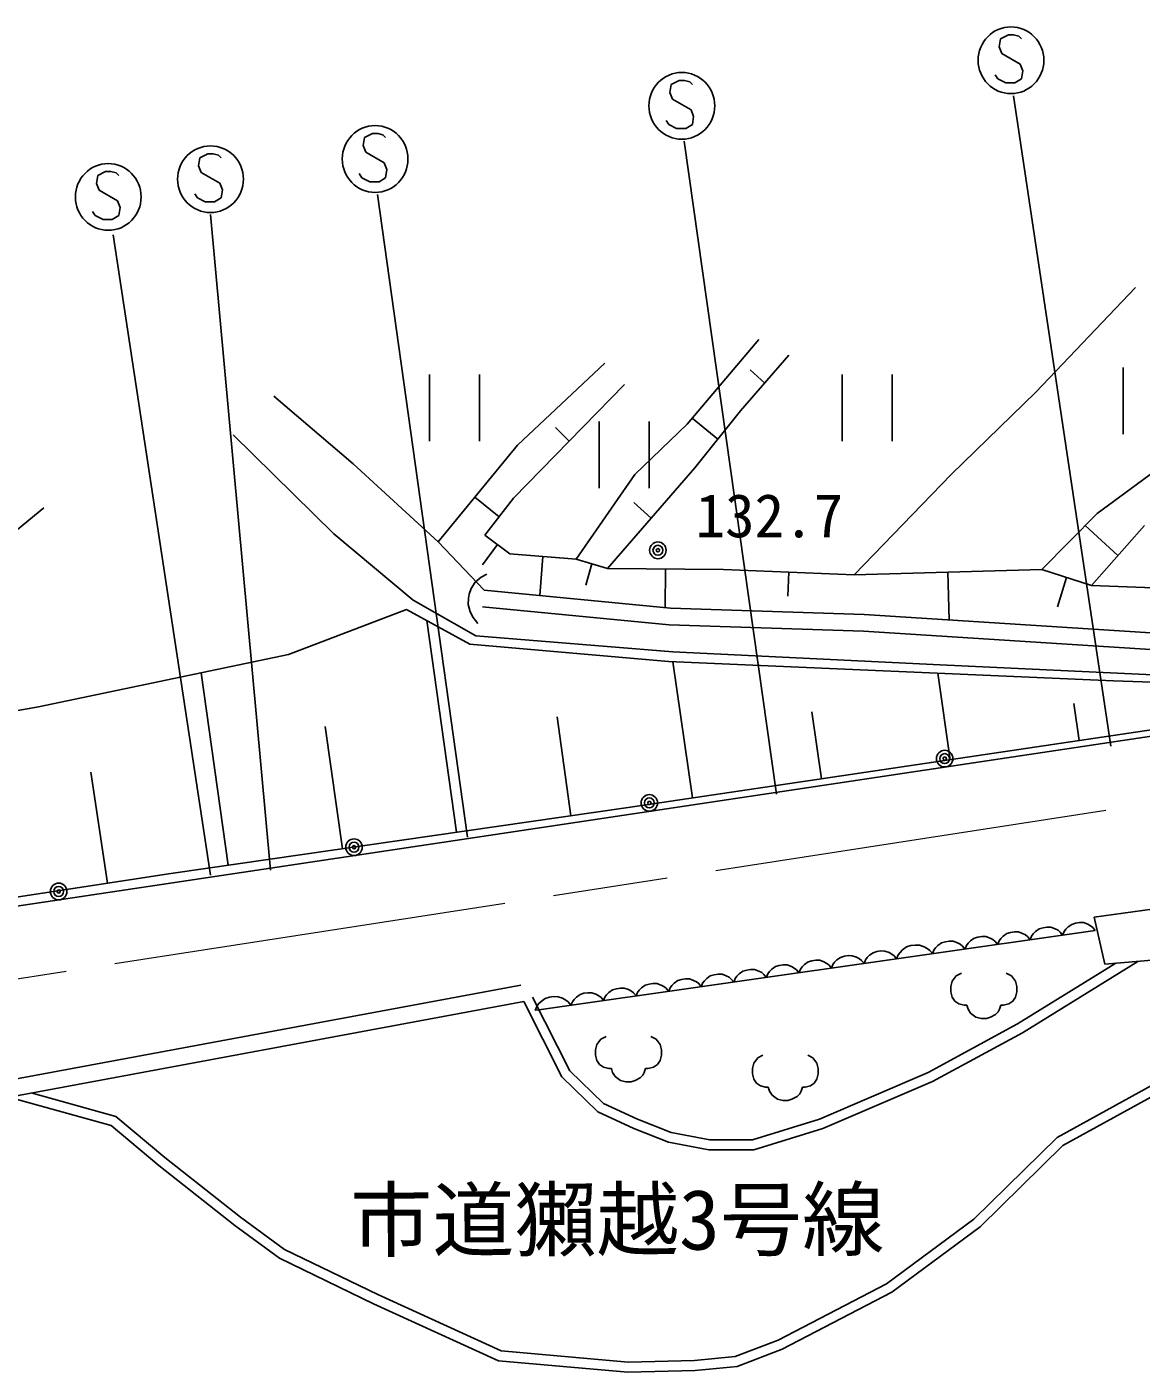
# Model space of a CAD drawing. Units: millimetres, scale not verified. Extents: x 40000 to 680000, y 20000 to 380000.
# Drawn here: x 94911 to 128804, y 275543 to 316452 of the extents above; entities that cross this region are included whole.
import ezdxf
from ezdxf.enums import TextEntityAlignment as Align

# ---------------------------------------------------------------- set-up
doc = ezdxf.new("R2010")
doc.units = ezdxf.units.MM
doc.header["$LTSCALE"] = 1000
doc.linetypes.add('CHAIN', pattern=[18.5, 12, -1.5, 3.5, -1.5])
for name, color, linetype, lineweight in [('M-BGD', 7, 'Continuous', 25), ('M-BGD-EXST', 7, 'Continuous', 25), ('M-BMK', 2, 'CHAIN', 13)]:
    doc.layers.add(name, color=color, linetype=linetype, lineweight=lineweight)
doc.layers.add('M-BGD-HTXT', color=7, linetype='Continuous')
doc.styles.add('ＭＳ ゴシック', font='')
doc.styles.get('ＭＳ ゴシック').set_extended_font_data('MS Gothic')

msp = doc.modelspace()

# ---------------------------------------------------------------- linework, layer by layer
at = {"layer": 'M-BGD'}
for p, q in [((125606, 305346), (128630, 308526)), ((114994, 304373), (117175, 306949)), ((118088, 306466), (116620, 304776)), ((109836, 303729), (112494, 306225)), ((117354, 305621), (116909, 306019)), ((128254, 306093), (128254, 304063)), ((107160, 305882), (107160, 303852)), ((108681, 303852), (108681, 305882)), ((119712, 305882), (119712, 303852)), ((121233, 303852), (121233, 305882)), ((102418, 305218), (104838, 303166)), ((113089, 305581), (109717, 302119)), ((123026, 302840), (125606, 305346)), ((116620, 304776), (115232, 303045)), ((112317, 304455), (112317, 302425)), ((113407, 302844), (114994, 304373)), ((113837, 302425), (113837, 304455)), ((115926, 303910), (115147, 304554)), ((101189, 304051), (104243, 301032)), ((111403, 303850), (110986, 304268)), ((107417, 300791), (109836, 303729)), ((127464, 301658), (130072, 303572)), ((104838, 303166), (107417, 300791)), ((111622, 300268), (113407, 302844)), ((115232, 303045), (112574, 299986)), ((120071, 299785), (123026, 302840)), ((109281, 301556), (108536, 302150)), ((109717, 302119), (108845, 300992)), ((113903, 301515), (113378, 301985)), ((95425, 301825), (92115, 299118)), ((125784, 299946), (127464, 301658)), ((128099, 300378), (127100, 301286)), ((128907, 301292), (127291, 299463)), ((104243, 301032), (106663, 299020)), ((108819, 299320), (107417, 300791)), ((109222, 300710), (108773, 300093)), ((108845, 300992), (109598, 300429)), ((109598, 300429), (111622, 300268)), ((110610, 300348), (110518, 299156)), ((111622, 300268), (112574, 299986)), ((112098, 300127), (111909, 299471)), ((112574, 299986), (116104, 299946)), ((114339, 299966), (114326, 298789)), ((116104, 299946), (120071, 299785)), ((118088, 299865), (118059, 299141)), ((120071, 299785), (125784, 299946)), ((122927, 299865), (122967, 298417)), ((125784, 299946), (127291, 299463)), ((108424, 299371), (108551, 299564)), ((108551, 299564), (108731, 299717)), ((108731, 299717), (108900, 299809)), ((126537, 299704), (126260, 298813)), ((127291, 299463), (130663, 299342)), ((108339, 298891), (108341, 299077)), ((108341, 299077), (108363, 299196)), ((108363, 299196), (108424, 299371)), ((108819, 299320), (114484, 298774)), ((114484, 298774), (108819, 299320)), ((102864, 297363), (106458, 298737)), ((106458, 298737), (108385, 297680)), ((106663, 299020), (108567, 297933)), ((108390, 298665), (108339, 298891)), ((108481, 298494), (108390, 298665)), ((108771, 298814), (114452, 298267)), ((114484, 298774), (120379, 298581)), ((120379, 298581), (114484, 298774)), ((107984, 291960), (107081, 298395)), ((108631, 298311), (108481, 298494)), ((114452, 298267), (120355, 298074)), ((120379, 298581), (133579, 297744)), ((133579, 297744), (120379, 298581)), ((108567, 297933), (114557, 297450)), ((120355, 298074), (133557, 297237)), ((108385, 297680), (114427, 297152)), ((114557, 297450), (122689, 297048)), ((95260, 295778), (102864, 297363)), ((114427, 297152), (127968, 296570)), ((115158, 293003), (114562, 297146)), ((122689, 297048), (129592, 296726)), ((101031, 290956), (100210, 296810)), ((122998, 294166), (122619, 296800)), ((136718, 296200), (113199, 292713)), ((127968, 296570), (135312, 296306)), ((87031, 294298), (95260, 295778)), ((126918, 294747), (126756, 295875)), ((111460, 292462), (111039, 295468)), ((119078, 293585), (118786, 295618)), ((131851, 295294), (68963, 285869)), ((104507, 291458), (103985, 295178)), ((97360, 290409), (96857, 293788)), ((113199, 292713), (99292, 290705)), ((127381, 289383), (149825, 292438)), ((99292, 290705), (79970, 287745)), ((150281, 289846), (127701, 287948)), ((127701, 287948), (127381, 289383)), ((127409, 288975), (110413, 286549)), ((124715, 288878), (124604, 288800)), ((124831, 288915), (124715, 288878)), ((124950, 288932), (124831, 288915)), ((125071, 288928), (124950, 288932)), ((125199, 288885), (125071, 288928)), ((125286, 288836), (125199, 288885)), ((125354, 288784), (125286, 288836)), ((125524, 288870), (125473, 288801)), ((125595, 288942), (125524, 288870)), ((125705, 289019), (125595, 288942)), ((125822, 289056), (125705, 289019)), ((125940, 289073), (125822, 289056)), ((126062, 289070), (125940, 289073)), ((126189, 289027), (126062, 289070)), ((126277, 288978), (126189, 289027)), ((126345, 288926), (126277, 288978)), ((126418, 288834), (126345, 288926)), ((126464, 288943), (126418, 288834)), ((126515, 289012), (126464, 288943)), ((126586, 289083), (126515, 289012)), ((126696, 289160), (126586, 289083)), ((126812, 289197), (126696, 289160)), ((126931, 289214), (126812, 289197)), ((127053, 289211), (126931, 289214)), ((127180, 289168), (127053, 289211)), ((127268, 289119), (127180, 289168)), ((127335, 289067), (127268, 289119)), ((127409, 288975), (127335, 289067)), ((121672, 288472), (121550, 288387)), ((121799, 288513), (121672, 288472)), ((121930, 288531), (121799, 288513)), ((122064, 288528), (121930, 288531)), ((122204, 288480), (122064, 288528)), ((122300, 288426), (122204, 288480)), ((122375, 288369), (122300, 288426)), ((122552, 288446), (122501, 288377)), ((122623, 288517), (122552, 288446)), ((122733, 288595), (122623, 288517)), ((122850, 288632), (122733, 288595)), ((122968, 288649), (122850, 288632)), ((123090, 288646), (122968, 288649)), ((123217, 288602), (123090, 288646)), ((123305, 288553), (123217, 288602)), ((123373, 288501), (123305, 288553)), ((123446, 288409), (123373, 288501)), ((123492, 288518), (123446, 288409)), ((123543, 288587), (123492, 288518)), ((123614, 288659), (123543, 288587)), ((123724, 288736), (123614, 288659)), ((123840, 288773), (123724, 288736)), ((123959, 288790), (123840, 288773)), ((124081, 288787), (123959, 288790)), ((124208, 288744), (124081, 288787)), ((124296, 288695), (124208, 288744)), ((124363, 288643), (124296, 288695)), ((124437, 288551), (124363, 288643)), ((124482, 288660), (124437, 288551)), ((124533, 288729), (124482, 288660)), ((124604, 288800), (124533, 288729)), ((125427, 288692), (125354, 288784)), ((125473, 288801), (125427, 288692)), ((118672, 288015), (118561, 287938)), ((118788, 288052), (118672, 288015)), ((118907, 288069), (118788, 288052)), ((119028, 288066), (118907, 288069)), ((119156, 288022), (119028, 288066)), ((119243, 287973), (119156, 288022)), ((119481, 288007), (119430, 287939)), ((119552, 288079), (119481, 288007)), ((119662, 288156), (119552, 288079)), ((119779, 288193), (119662, 288156)), ((119897, 288210), (119779, 288193)), ((120019, 288207), (119897, 288210)), ((120146, 288164), (120019, 288207)), ((120234, 288115), (120146, 288164)), ((120302, 288063), (120234, 288115)), ((120375, 287971), (120302, 288063)), ((120421, 288080), (120375, 287971)), ((120472, 288149), (120421, 288080)), ((120543, 288220), (120472, 288149)), ((120653, 288298), (120543, 288220)), ((120769, 288335), (120653, 288298)), ((120888, 288352), (120769, 288335)), ((121010, 288349), (120888, 288352)), ((121137, 288305), (121010, 288349)), ((121225, 288256), (121137, 288305)), ((121292, 288204), (121225, 288256)), ((121366, 288112), (121292, 288204)), ((121416, 288232), (121366, 288112)), ((121472, 288308), (121416, 288232)), ((121550, 288387), (121472, 288308)), ((122455, 288268), (122375, 288369)), ((122501, 288377), (122455, 288268)), ((125192, 285865), (128701, 288032)), ((115700, 287591), (115589, 287513)), ((115816, 287628), (115700, 287591)), ((115935, 287645), (115816, 287628)), ((116056, 287641), (115935, 287645)), ((116184, 287598), (116056, 287641)), ((116271, 287549), (116184, 287598)), ((116580, 287655), (116509, 287583)), ((116690, 287732), (116580, 287655)), ((116807, 287769), (116690, 287732)), ((116925, 287786), (116807, 287769)), ((117047, 287783), (116925, 287786)), ((117174, 287740), (117047, 287783)), ((117262, 287691), (117174, 287740)), ((117330, 287639), (117262, 287691)), ((117403, 287547), (117330, 287639)), ((117449, 287656), (117403, 287547)), ((117500, 287725), (117449, 287656)), ((117571, 287796), (117500, 287725)), ((117681, 287873), (117571, 287796)), ((117797, 287910), (117681, 287873)), ((117916, 287927), (117797, 287910)), ((118038, 287924), (117916, 287927)), ((118165, 287881), (118038, 287924)), ((118253, 287832), (118165, 287881)), ((118320, 287780), (118253, 287832)), ((118394, 287688), (118320, 287780)), ((118439, 287797), (118394, 287688)), ((118490, 287866), (118439, 287797)), ((118561, 287938), (118490, 287866)), ((119311, 287922), (119243, 287973)), ((119384, 287830), (119311, 287922)), ((119430, 287939), (119384, 287830)), ((123178, 287594), (123058, 287431)), ((123338, 287675), (123178, 287594)), ((124859, 287594), (124699, 287675)), ((124979, 287431), (124859, 287594)), ((125043, 286130), (128033, 287976)), ((67192, 279386), (109939, 287308)), ((112844, 287203), (112728, 287166)), ((112963, 287220), (112844, 287203)), ((113084, 287217), (112963, 287220)), ((113212, 287174), (113084, 287217)), ((113608, 287230), (113537, 287159)), ((113718, 287308), (113608, 287230)), ((113835, 287345), (113718, 287308)), ((113953, 287362), (113835, 287345)), ((114075, 287359), (113953, 287362)), ((114202, 287315), (114075, 287359)), ((114290, 287266), (114202, 287315)), ((114358, 287214), (114290, 287266)), ((114431, 287122), (114358, 287214)), ((114477, 287231), (114431, 287122)), ((114528, 287300), (114477, 287231)), ((114599, 287372), (114528, 287300)), ((114709, 287449), (114599, 287372)), ((114825, 287486), (114709, 287449)), ((114944, 287503), (114825, 287486)), ((115066, 287500), (114944, 287503)), ((115193, 287457), (115066, 287500)), ((115281, 287408), (115193, 287457)), ((115348, 287356), (115281, 287408)), ((115422, 287264), (115348, 287356)), ((115467, 287373), (115422, 287264)), ((115518, 287442), (115467, 287373)), ((115589, 287513), (115518, 287442)), ((116339, 287497), (116271, 287549)), ((116412, 287405), (116339, 287497)), ((116458, 287514), (116412, 287405)), ((116509, 287583), (116458, 287514)), ((123058, 287431), (123018, 287269)), ((123018, 287269), (123018, 287106)), ((125019, 287269), (124979, 287431)), ((125019, 287106), (125019, 287269)), ((67282, 278887), (110028, 286809)), ((110028, 286809), (111187, 284523)), ((110295, 286948), (111431, 284708)), ((110554, 286817), (110476, 286738)), ((110675, 286902), (110554, 286817)), ((110803, 286943), (110675, 286902)), ((110934, 286961), (110803, 286943)), ((111068, 286958), (110934, 286961)), ((111208, 286910), (111068, 286958)), ((111304, 286856), (111208, 286910)), ((111378, 286799), (111304, 286856)), ((111459, 286698), (111378, 286799)), ((111505, 286807), (111459, 286698)), ((111556, 286876), (111505, 286807)), ((111627, 286948), (111556, 286876)), ((111737, 287025), (111627, 286948)), ((111853, 287062), (111737, 287025)), ((111972, 287079), (111853, 287062)), ((112094, 287076), (111972, 287079)), ((112221, 287032), (112094, 287076)), ((112309, 286983), (112221, 287032)), ((112376, 286932), (112309, 286983)), ((112450, 286840), (112376, 286932)), ((112495, 286949), (112450, 286840)), ((112546, 287017), (112495, 286949)), ((112617, 287089), (112546, 287017)), ((112728, 287166), (112617, 287089)), ((113299, 287125), (113212, 287174)), ((113367, 287073), (113299, 287125)), ((113441, 286981), (113367, 287073)), ((113486, 287090), (113441, 286981)), ((113537, 287159), (113486, 287090)), ((123018, 287106), (123058, 286944)), ((123058, 286944), (123138, 286822)), ((123138, 286822), (123258, 286741)), ((124779, 286741), (124899, 286822)), ((124899, 286822), (124979, 286944)), ((124979, 286944), (125019, 287106)), ((110420, 286662), (110369, 286543)), ((110476, 286738), (110420, 286662)), ((123258, 286741), (123418, 286700)), ((123418, 286700), (123499, 286700)), ((123499, 286700), (123539, 286579)), ((123539, 286579), (123619, 286457)), ((123619, 286457), (123779, 286335)), ((124219, 286335), (124379, 286416)), ((124379, 286416), (124459, 286497)), ((124459, 286497), (124499, 286579)), ((124499, 286579), (124539, 286700)), ((124539, 286700), (124619, 286700)), ((124619, 286700), (124779, 286741)), ((122325, 284659), (125043, 286130)), ((123779, 286335), (123939, 286294)), ((123939, 286294), (124099, 286294)), ((124099, 286294), (124219, 286335)), ((112369, 285671), (112249, 285508)), ((112529, 285752), (112369, 285671)), ((114050, 285671), (113890, 285752)), ((114170, 285508), (114050, 285671)), ((122455, 284384), (125192, 285865)), ((112249, 285508), (112209, 285346)), ((112209, 285346), (112209, 285184)), ((112209, 285184), (112249, 285021)), ((114210, 285346), (114170, 285508)), ((114170, 285021), (114210, 285184)), ((114210, 285184), (114210, 285346)), ((117302, 285182), (117142, 285101)), ((118823, 285101), (118663, 285182)), ((126247, 282680), (131287, 285457)), ((126427, 282433), (131380, 285162)), ((112249, 285021), (112329, 284899)), ((112329, 284899), (112449, 284818)), ((112449, 284818), (112609, 284778)), ((112609, 284778), (112689, 284778)), ((112689, 284778), (112729, 284656)), ((113690, 284656), (113730, 284778)), ((113730, 284778), (113810, 284778)), ((113810, 284778), (113970, 284818)), ((113970, 284818), (114090, 284899)), ((114090, 284899), (114170, 285021)), ((117022, 284939), (116982, 284776)), ((116982, 284776), (116982, 284614)), ((117142, 285101), (117022, 284939)), ((118943, 284939), (118823, 285101)), ((118983, 284776), (118943, 284939)), ((118983, 284614), (118983, 284776)), ((111187, 284523), (112282, 283458)), ((111431, 284708), (112453, 283714)), ((112729, 284656), (112809, 284534)), ((112809, 284534), (112969, 284412)), ((112969, 284412), (113129, 284372)), ((113129, 284372), (113289, 284372)), ((113289, 284372), (113410, 284412)), ((113410, 284412), (113570, 284493)), ((113570, 284493), (113650, 284575)), ((113650, 284575), (113690, 284656)), ((116982, 284614), (117022, 284451)), ((117022, 284451), (117102, 284330)), ((117102, 284330), (117222, 284248)), ((118743, 284248), (118863, 284330)), ((118863, 284330), (118943, 284451)), ((118943, 284451), (118983, 284614)), ((119022, 283236), (122325, 284659)), ((119125, 282949), (122455, 284384)), ((95039, 284031), (97615, 283316)), ((117222, 284248), (117382, 284208)), ((117382, 284208), (117462, 284208)), ((117462, 284208), (117502, 284086)), ((117502, 284086), (117582, 283964)), ((117582, 283964), (117742, 283842)), ((118182, 283842), (118343, 283924)), ((118343, 283924), (118423, 284005)), ((118423, 284005), (118463, 284086)), ((118463, 284086), (118503, 284208)), ((118503, 284208), (118583, 284208)), ((118583, 284208), (118743, 284248)), ((94357, 283904), (97474, 283039)), ((112453, 283714), (113486, 283233)), ((117742, 283842), (117902, 283802)), ((117902, 283802), (118062, 283802)), ((118062, 283802), (118182, 283842)), ((97615, 283316), (99110, 282066)), ((112282, 283458), (113377, 282949)), ((113486, 283233), (114509, 282827)), ((116982, 282606), (119022, 283236)), ((97474, 283039), (98926, 281826)), ((113377, 282949), (114426, 282533)), ((114509, 282827), (115685, 282606)), ((117026, 282301), (119125, 282949)), ((114426, 282533), (115658, 282301)), ((115658, 282301), (117026, 282301)), ((115685, 282606), (116982, 282606)), ((123713, 280196), (126247, 282680)), ((123907, 279963), (126427, 282433)), ((99110, 282066), (101407, 280253)), ((98926, 281826), (101232, 280006)), ((101407, 280253), (102752, 279273)), ((101232, 280006), (102598, 279010)), ((121059, 278230), (123713, 280196)), ((121217, 277970), (123907, 279963)), ((102598, 279010), (105459, 277623)), ((102752, 279273), (105582, 277901)), ((117764, 276516), (121059, 278230)), ((105582, 277901), (109336, 276189)), ((117886, 276237), (121217, 277970)), ((105459, 277623), (109260, 275890)), ((109336, 276189), (113198, 275848)), ((116451, 276016), (117764, 276516)), ((116519, 275717), (117886, 276237)), ((109260, 275890), (113189, 275543)), ((113198, 275848), (115220, 275891)), ((115220, 275891), (116451, 276016)), ((113189, 275543), (115238, 275587)), ((115238, 275587), (116519, 275717))]:
    msp.add_line(p, q, dxfattribs=at)
for centre, major_axis in [((114105, 300534), (0, 254)), ((114105, 300534), (0, 152)), ((114105, 300534), (0, 50.8)), ((122830, 294199), (0, 254)), ((122830, 294199), (0, 152)), ((122830, 294199), (0, 50.8)), ((113846, 292852), (0, 254)), ((113846, 292852), (0, 152)), ((113846, 292852), (0, 50.8)), ((104862, 291506), (0, 254)), ((104862, 291506), (0, 152)), ((104862, 291506), (0, 50.8)), ((95878, 290159), (0, 254)), ((95878, 290159), (0, 152)), ((95878, 290159), (0, 50.8))]:
    msp.add_ellipse(centre, major_axis=major_axis, ratio=0.985579, dxfattribs=at)
at = {"layer": 'M-BGD-EXST'}
for p, q in [((124526, 316087), (124486, 315843)), ((124486, 315843), (124566, 315640)), ((124766, 316209), (124526, 316087)), ((124926, 316209), (124766, 316209)), ((125086, 316168), (124926, 316209)), ((125166, 316087), (125086, 316168)), ((124566, 315640), (125126, 315315)), ((125126, 315315), (125206, 315112)), ((125206, 315112), (125166, 314869)), ((114513, 314701), (114473, 314458)), ((114753, 314823), (114513, 314701)), ((114913, 314823), (114753, 314823)), ((115073, 314783), (114913, 314823)), ((115153, 314701), (115073, 314783)), ((124446, 314869), (124366, 314991)), ((124686, 314747), (124446, 314869)), ((124966, 314747), (124686, 314747)), ((125166, 314869), (124966, 314747)), ((114473, 314458), (114553, 314255)), ((114553, 314255), (115113, 313930)), ((124922, 314360), (127880, 294580)), ((115113, 313930), (115193, 313727)), ((114433, 313483), (114353, 313605)), ((114673, 313362), (114433, 313483)), ((115153, 313483), (114953, 313362)), ((115193, 313727), (115153, 313483)), ((105183, 313085), (105143, 312842)), ((105423, 313207), (105183, 313085)), ((105583, 313207), (105423, 313207)), ((105743, 313166), (105583, 313207)), ((105823, 313085), (105743, 313166)), ((114953, 313362), (114673, 313362)), ((114909, 312974), (117716, 293117)), ((100416, 312591), (100176, 312469)), ((100576, 312591), (100416, 312591)), ((100737, 312551), (100576, 312591)), ((100817, 312469), (100737, 312551)), ((105143, 312842), (105223, 312639)), ((105223, 312639), (105783, 312314)), ((100176, 312469), (100136, 312226)), ((100136, 312226), (100216, 312023)), ((105783, 312314), (105863, 312111)), ((97066, 311931), (97026, 311687)), ((97306, 312052), (97066, 311931)), ((97466, 312052), (97306, 312052)), ((97626, 312012), (97466, 312052)), ((97707, 311931), (97626, 312012)), ((100216, 312023), (100777, 311698)), ((105103, 311867), (105023, 311989)), ((105343, 311745), (105103, 311867)), ((105623, 311745), (105343, 311745)), ((105823, 311867), (105623, 311745)), ((105863, 312111), (105823, 311867)), ((97026, 311687), (97106, 311484)), ((97106, 311484), (97666, 311159)), ((100096, 311251), (100016, 311373)), ((100777, 311698), (100857, 311495)), ((100857, 311495), (100817, 311251)), ((105579, 311358), (108310, 291809)), ((97666, 311159), (97747, 310956)), ((97747, 310956), (97707, 310713)), ((100336, 311130), (100096, 311251)), ((100616, 311130), (100336, 311130)), ((100817, 311251), (100616, 311130)), ((96986, 310713), (96906, 310834)), ((97226, 310591), (96986, 310713)), ((97506, 310591), (97226, 310591)), ((97707, 310713), (97506, 310591)), ((100496, 310742), (102317, 290808)), ((97538, 310127), (100496, 290654))]:
    msp.add_line(p, q, dxfattribs=at)
for centre in [(124846, 315437), (114833, 314052), (105503, 312435), (100496, 311820), (97386, 311281)]:
    msp.add_ellipse(centre, major_axis=(0, 1015), ratio=0.985579, dxfattribs=at)
at = {"layer": 'M-BMK'}
msp.add_line((164294, 298288), (67687, 283328), dxfattribs=at)

# ---------------------------------------------------------------- texts
at = {"layer": 'M-BGD', "style": 'ＭＳ ゴシック'}
msp.add_text('132.7', height=1320, dxfattribs=at).set_placement((115251, 300534), align=Align.BOTTOM_LEFT)
at = {"layer": 'M-BGD-HTXT', "style": 'ＭＳ ゴシック'}
msp.add_text('市道獺越3号線', height=1833, rotation=0.095, dxfattribs=at).set_placement((104747, 278699), align=Align.BOTTOM_LEFT)

doc.saveas('drawing.dxf')
